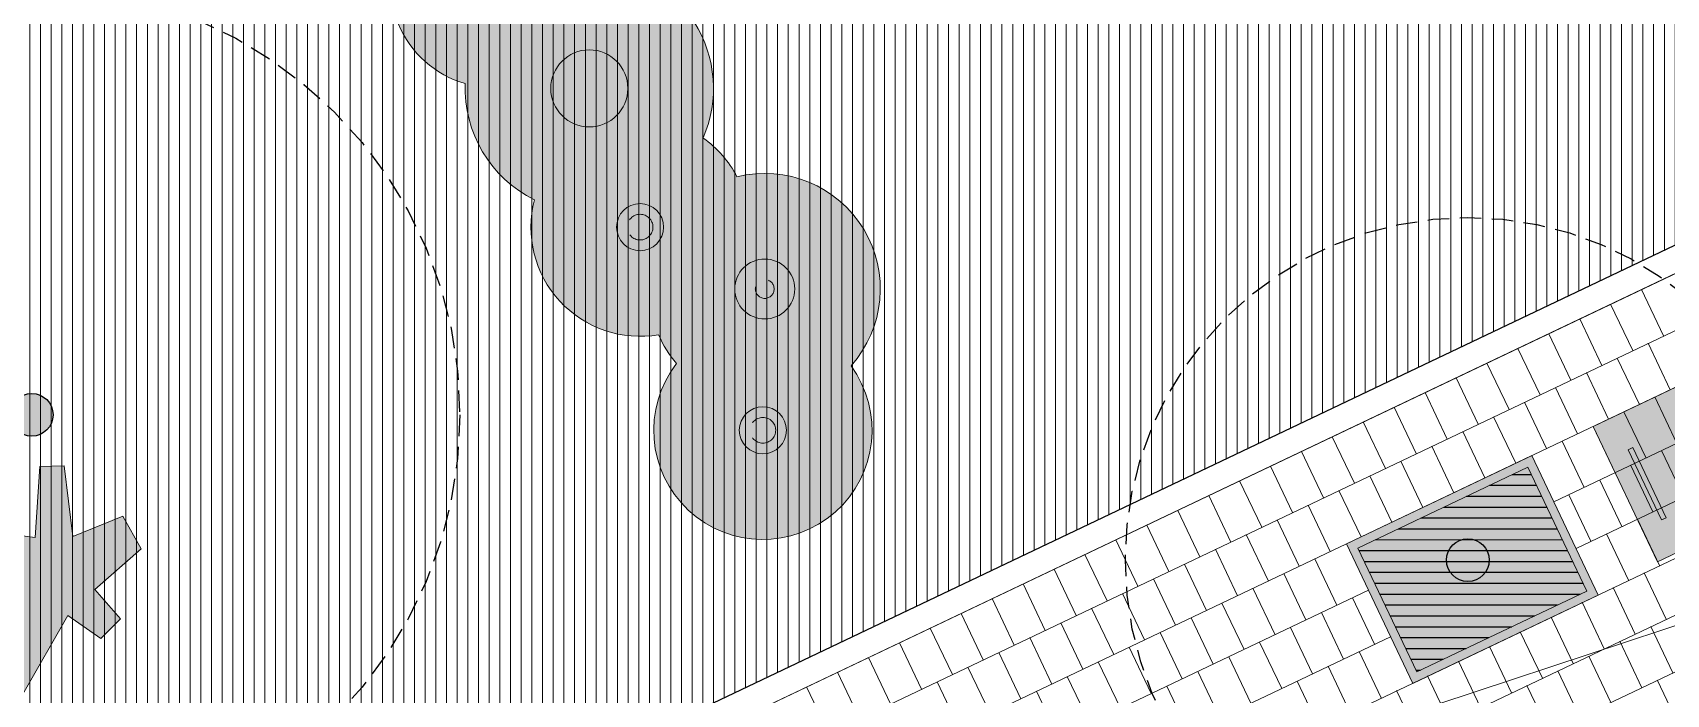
# Model space of a CAD drawing. Header units: metres. Extents: x 678805 to 1359287, y 2747329 to 5497370.
# Drawn here: x 679985.86 to 680004.94, y 2748697.48 to 2748705.21 of the extents above; entities that cross this region are included whole.
import ezdxf
from ezdxf.enums import TextEntityAlignment as Align

# ---------------------------------------------------------------- set-up
doc = ezdxf.new("R2010")
doc.units = ezdxf.units.M
doc.linetypes.add('XREF_MON_HSC_FURNITURE$0$DASHED2', pattern=[0.375, 0.25, -0.125])
doc.linetypes.add('XREF_MON_SFT_TREES$0$HIDDEN', pattern=[0.375, 0.25, -0.125])
for name, color, linetype in [('00_XREF_MON_HSC_PAVEMENT', 7, 'Continuous'), ('00_XREF_TWQ_BUILDINGS', 7, 'Continuous'), ('00_XREF_TWQ_SFT_TREES', 7, 'Continuous'), ('XREF_MON_GENERAL_LAYOUT$0$02-L-Edge Line Step -10cm', 6, 'Continuous'), ('XREF_MON_GENERAL_LAYOUT$0$02-L-Plan Change', 8, 'Continuous'), ('XREF_MON_HSC_PAVEMENT$0$03-TR-Tree Pit_Green', 74, 'Continuous'), ('XREF_MON_SFT_TREES$0$SL_TREE_CANOPY', 251, 'XREF_MON_SFT_TREES$0$HIDDEN'), ('XREF_MON_SFT_TREES$0$SL_TREE_TRUNK', 251, 'Continuous')]:
    doc.layers.add(name, color=color, linetype=linetype)
for name, color, linetype, true_color in [('02-L-Waterfeatures 01', 7, 'Continuous', 0x4da6ff), ('XREF_MON_HSC_PAVEMENT$0$03-TR-Tree Pit_White', 7, 'Continuous', 0xfcfcfc), ('XREF_MON_SFT_TREES$0$SL_TREE_ALBIZIA_LEBBECK', 7, 'Continuous', 0xa3a300), ('XREF_MON_SFT_TREES$0$SL_TREE_PROSOPIS_CINERARIA', 7, 'Continuous', 0x5f7f00)]:
    doc.layers.add(name, color=color, linetype=linetype, true_color=true_color)
for name, color, linetype, lineweight in [('XREF_MON_GENERAL_LAYOUT$0$02-L-Material Change', 251, 'Continuous', 5), ('XREF_MON_GENERAL_LAYOUT$0$04-BK-Tree Pit', 6, 'Continuous', 5), ('XREF_MON_HSC_FURNITURE$0$02-L-Furnitures  type 1', 8, 'Continuous', 13), ('XREF_MON_HSC_FURNITURE$0$02-L-Furnitures Paviments', 8, 'Continuous', 5), ('XREF_MON_HSC_FURNITURE$0$03-PG-CBIncluded', 8, 'Continuous', 5), ('XREF_MON_HSC_PAVEMENT$0$04-BK-Tree Pit', 6, 'Continuous', 5)]:
    doc.layers.add(name, color=color, linetype=linetype, lineweight=lineweight)
for name, color, linetype, lineweight, true_color in [('XREF_MON_HSC_PAVEMENT$0$02-L-Joints-Paviment_07_Precast Concrete Blocks 60X40', 7, 'Continuous', 5, 0x999999), ('XREF_MON_HSC_PAVEMENT$0$03-TR-Pavement_02_Sealed Gravel', 7, 'Continuous', 5, 0x38321e), ('XREF_MON_HSC_PAVEMENT$0$03-TR-Pavement_07_Precast Concrete Blocks 60X40', 7, 'Continuous', 5, 0x999999)]:
    doc.layers.add(name, color=color, linetype=linetype, lineweight=lineweight, true_color=true_color)
doc.layers.get('XREF_MON_SFT_TREES$0$SL_TREE_ALBIZIA_LEBBECK').off()
doc.layers.get('XREF_MON_SFT_TREES$0$SL_TREE_PROSOPIS_CINERARIA').off()
doc.styles.add('XREF_MON_GENERAL_LAYOUT$0$Standard', font='arial.ttf')

# ---------------------------------------------------------------- blocks, each defined once
blk = doc.blocks.new('XREF_MON_SFT_TREES$0$Prosopis_cineraria')
h = blk.add_hatch()
h.set_pattern_fill('ANSI31', color=256, scale=0.1)
edge = h.paths.add_edge_path()
edge.add_arc((0, 0), 4, 0, 360)
at = {"layer": 'XREF_MON_SFT_TREES$0$SL_TREE_TRUNK'}
h = blk.add_hatch(color=256, dxfattribs=at)
h.dxf.hatch_style = 1
edge = h.paths.add_edge_path()
edge.add_arc((0, 0), 0.25, 0, 360)
at = {"layer": 'XREF_MON_SFT_TREES$0$SL_TREE_CANOPY', "linetype": 'XREF_MON_SFT_TREES$0$HIDDEN'}
blk.add_circle((0, 0), 4, dxfattribs=at)
at = {"layer": 'XREF_MON_SFT_TREES$0$SL_TREE_TRUNK'}
blk.add_circle((0, 0), 0.25, dxfattribs=at)
blk = doc.blocks.new('XREF_MON_SFT_TREES$0$Albizia_lebbeck')
h = blk.add_hatch()
h.set_pattern_fill('ANSI31', color=256, scale=0.1)
edge = h.paths.add_edge_path()
edge.add_arc((0, 0), 5, -25.4481, 334.5519)
at = {"layer": 'XREF_MON_SFT_TREES$0$SL_TREE_TRUNK'}
h = blk.add_hatch(color=256, dxfattribs=at)
h.dxf.hatch_style = 1
edge = h.paths.add_edge_path()
edge.add_arc((0, 0), 0.25, 0, 360)
at = {"layer": 'XREF_MON_SFT_TREES$0$SL_TREE_CANOPY', "linetype": 'XREF_MON_SFT_TREES$0$HIDDEN'}
blk.add_circle((0, 0), 5, dxfattribs=at)
at = {"layer": 'XREF_MON_SFT_TREES$0$SL_TREE_TRUNK'}
blk.add_circle((0, 0), 0.25, dxfattribs=at)
blk = doc.blocks.new('XREF_MON_SFT_TREES')
at = {"layer": 'XREF_MON_SFT_TREES$0$SL_TREE_ALBIZIA_LEBBECK', "rotation": 25.44812939262281}
blk.add_blockref('XREF_MON_SFT_TREES$0$Albizia_lebbeck', (679985.847, 2748700.747), dxfattribs=at)
at = {"layer": 'XREF_MON_SFT_TREES$0$SL_TREE_PROSOPIS_CINERARIA', "rotation": 25.44812939262281}
blk.add_blockref('XREF_MON_SFT_TREES$0$Prosopis_cineraria', (680002.621, 2748699.05), dxfattribs=at)
blk = doc.blocks.new('XREF_MON_HSC_PAVEMENT$0$ALCORQUE RECTANGULAR')
at = {"layer": 'XREF_MON_HSC_PAVEMENT$0$03-TR-Tree Pit_Green', "ltscale": 0.3}
h = blk.add_hatch(dxfattribs=at)
h.set_pattern_fill('ANSI31', color=256, scale=0.04, angle=-45)
h.set_pattern_definition([(360, (-2068898.16958, 3428624.0145), (3e-17, 0.127), [])])
h.paths.add_polyline_path([(679903.391, 2748647.421), (679902.702, 2748648.869), (679904.689, 2748649.814), (679905.377, 2748648.367)])
at = {"layer": 'XREF_MON_HSC_PAVEMENT$0$03-TR-Tree Pit_White'}
h = blk.add_hatch(color=256, dxfattribs=at)
h.dxf.hatch_style = 1
h.paths.add_polyline_path([(679903.344, 2748647.288), (679902.569, 2748648.916), (679904.736, 2748649.947), (679905.511, 2748648.319)])
blk = doc.blocks.new('XREF_MON_HSC_PAVEMENT')
at = {"layer": 'XREF_MON_HSC_PAVEMENT$0$03-TR-Pavement_02_Sealed Gravel', "linetype": 'Continuous'}
h = blk.add_hatch(dxfattribs=at)
h.set_pattern_fill('ANSI31', color=256, scale=0.0393, angle=45)
h.set_pattern_definition([(90, (652974.11672, 2717198.73223), (-0.1247775, 0), [])])
h.paths.add_polyline_path([(679968.866, 2748742.603), (679983.868, 2748747.571), (679993.107, 2748719.677), (679978.111, 2748714.692)], flags=16)
h.paths.add_polyline_path([(679998.133, 2748710.307), (680003.902, 2748713.034), (680005.419, 2748708.439), (680000.185, 2748705.967)], flags=16)
h.paths.add_polyline_path([(679963.902, 2748747.461), (679988.621, 2748759.303), (680006.998, 2748703.659), (679982.255, 2748691.885)])
at = {"layer": 'XREF_MON_HSC_PAVEMENT$0$02-L-Joints-Paviment_07_Precast Concrete Blocks 60X40'}
for points in [[(680004.908, 2748701.668), (680004.65, 2748702.21)], [(680004.547, 2748701.496), (680004.289, 2748702.038)], [(680003.825, 2748701.152), (680003.567, 2748701.694)], [(680004.186, 2748701.324), (680003.928, 2748701.866)], [(680003.464, 2748700.98), (680003.206, 2748701.522)], [(680004.986, 2748701.04), (680004.728, 2748701.582)], [(680003.102, 2748700.808), (680002.844, 2748701.35)], [(680004.625, 2748700.869), (680004.367, 2748701.41)], [(680002.741, 2748700.636), (680002.483, 2748701.178)], [(680004.264, 2748700.697), (680004.006, 2748701.239)], [(680002.38, 2748700.464), (680002.122, 2748701.006)], [(680003.903, 2748700.525), (680003.645, 2748701.067)], [(680005.064, 2748700.413), (680004.806, 2748700.955)], [(680002.019, 2748700.293), (680001.761, 2748700.834)], [(680003.541, 2748700.353), (680003.284, 2748700.895)], [(680004.703, 2748700.241), (680004.445, 2748700.783)], [(680001.658, 2748700.121), (680001.4, 2748700.663)], [(680002.819, 2748700.009), (680002.561, 2748700.551)], [(680003.18, 2748700.181), (680002.922, 2748700.723)], [(680004.342, 2748700.069), (680004.084, 2748700.611)], [(680001.296, 2748699.949), (680001.038, 2748700.491)], [(680002.458, 2748699.837), (680002.2, 2748700.379)], [(680003.98, 2748699.898), (680003.723, 2748700.44)], [(680000.935, 2748699.777), (680000.677, 2748700.319)], [(680002.097, 2748699.665), (680001.839, 2748700.207)], [(680004.781, 2748699.614), (680004.523, 2748700.156)], [(680005.142, 2748699.786), (680004.884, 2748700.328)], [(680000.213, 2748699.433), (679999.955, 2748699.975)], [(680000.574, 2748699.605), (680000.316, 2748700.147)], [(680001.735, 2748699.494), (680001.478, 2748700.035)], [(680004.42, 2748699.442), (680004.162, 2748699.984)], [(679999.852, 2748699.261), (679999.594, 2748699.803)], [(680001.374, 2748699.322), (680001.116, 2748699.864)], [(680004.059, 2748699.27), (680003.801, 2748699.812)], [(679999.49, 2748699.089), (679999.233, 2748699.631)], [(680001.013, 2748699.15), (680000.755, 2748699.692)], [(679999.129, 2748698.918), (679998.871, 2748699.459)], [(680000.652, 2748698.978), (680000.394, 2748699.52)], [(680004.859, 2748698.987), (680004.601, 2748699.529)], [(679998.768, 2748698.746), (679998.51, 2748699.288)], [(680000.291, 2748698.806), (680000.033, 2748699.348)], [(680004.498, 2748698.815), (680004.24, 2748699.357)], [(679998.407, 2748698.574), (679998.149, 2748699.116)], [(679999.929, 2748698.634), (679999.672, 2748699.176)], [(680001.091, 2748698.523), (680000.833, 2748699.065)], [(679998.046, 2748698.402), (679997.788, 2748698.944)], [(679999.207, 2748698.29), (679998.949, 2748698.832)], [(679999.568, 2748698.462), (679999.31, 2748699.004)], [(680000.73, 2748698.351), (680000.472, 2748698.893)], [(680004.937, 2748698.359), (680004.679, 2748698.901)], [(679997.684, 2748698.23), (679997.427, 2748698.772)], [(679998.846, 2748698.119), (679998.588, 2748698.661)], [(680000.369, 2748698.179), (680000.111, 2748698.721)], [(680004.576, 2748698.187), (680004.318, 2748698.729)], [(679997.323, 2748698.058), (679997.065, 2748698.6)], [(679998.485, 2748697.947), (679998.227, 2748698.489)], [(680000.007, 2748698.007), (679999.749, 2748698.549)], [(680001.169, 2748697.895), (680000.911, 2748698.437)], [(680001.53, 2748698.067), (680001.272, 2748698.609)], [(680004.214, 2748698.015), (680003.957, 2748698.557)], [(679996.601, 2748697.714), (679996.343, 2748698.256)], [(679996.962, 2748697.886), (679996.704, 2748698.428)], [(679998.123, 2748697.775), (679997.866, 2748698.317)], [(679999.646, 2748697.835), (679999.388, 2748698.377)], [(680000.808, 2748697.723), (680000.55, 2748698.265)], [(680003.853, 2748697.843), (680003.595, 2748698.385)], [(680005.015, 2748697.732), (680004.757, 2748698.274)], [(679996.24, 2748697.543), (679995.982, 2748698.084)], [(679997.762, 2748697.603), (679997.504, 2748698.145)], [(679999.285, 2748697.663), (679999.027, 2748698.205)], [(680000.447, 2748697.551), (680000.189, 2748698.093)], [(680003.492, 2748697.672), (680003.234, 2748698.213)], [(680004.654, 2748697.56), (680004.396, 2748698.102)], [(679995.879, 2748697.371), (679995.621, 2748697.913)], [(679997.401, 2748697.431), (679997.143, 2748697.973)], [(679998.924, 2748697.491), (679998.666, 2748698.033)], [(680000.085, 2748697.379), (679999.828, 2748697.921)], [(680001.608, 2748697.44), (680001.35, 2748697.982)], [(680002.77, 2748697.328), (680002.512, 2748697.87)], [(680003.131, 2748697.5), (680002.873, 2748698.042)], [(680004.292, 2748697.388), (680004.034, 2748697.93)], [(679995.517, 2748697.199), (679995.259, 2748697.741)], [(679997.04, 2748697.259), (679996.782, 2748697.801)], [(679998.201, 2748697.148), (679997.943, 2748697.69)], [(679998.563, 2748697.32), (679998.305, 2748697.861)], [(679999.724, 2748697.208), (679999.466, 2748697.75)], [(680001.247, 2748697.268), (680000.989, 2748697.81)], [(680002.408, 2748697.156), (680002.151, 2748697.698)], [(680003.931, 2748697.216), (680003.673, 2748697.758)], [(679995.156, 2748697.027), (679994.898, 2748697.569)], [(679996.679, 2748697.087), (679996.421, 2748697.629)], [(679997.84, 2748696.976), (679997.582, 2748697.518)], [(679999.363, 2748697.036), (679999.105, 2748697.578)], [(680000.886, 2748697.096), (680000.628, 2748697.638)], [(680002.047, 2748696.984), (680001.789, 2748697.526)], [(680003.57, 2748697.044), (680003.312, 2748697.586)], [(680005.093, 2748697.104), (680004.835, 2748697.646)]]:
    blk.add_lwpolyline(points, dxfattribs=at)
at = {"layer": 'XREF_MON_HSC_PAVEMENT$0$03-TR-Pavement_07_Precast Concrete Blocks 60X40'}
for points in [[(680020.543, 2748709.772), (679976.839, 2748688.975)], [(680020.801, 2748709.23), (679963.793, 2748682.102)], [(680021.835, 2748707.064), (679976.924, 2748685.693)], [(680022.109, 2748706.531), (679937.293, 2748666.17)], [(680022.367, 2748705.989), (679997.069, 2748693.95)], [(680009.147, 2748703.02), (679987.832, 2748692.877)], [(680009.405, 2748702.478), (680003.627, 2748699.729)], [(680009.663, 2748701.936), (680003.885, 2748699.187)], [(680001.46, 2748698.698), (679988.09, 2748692.335)], [(680001.718, 2748698.156), (679988.348, 2748691.793)]]:
    blk.add_lwpolyline(points, dxfattribs=at)
at = {"layer": 'XREF_MON_HSC_PAVEMENT$0$04-BK-Tree Pit'}
blk.add_blockref('XREF_MON_HSC_PAVEMENT$0$ALCORQUE RECTANGULAR', (98.633, 50.323), dxfattribs=at)
blk = doc.blocks.new('XREF_MON_HSC_FURNITURE$0$Bicycle rack')
at = {"true_color": 0xfcfcfc}
h = blk.add_hatch(color=7, dxfattribs=at)
h.dxf.hatch_style = 1
h.paths.add_polyline_path([(3659.343, 29.621), (3659.343, 34.432), (3657.593, 34.432), (3657.593, 29.621)])
for points in [[(3659.343, 29.621), (3659.343, 34.432), (3657.593, 34.432), (3657.593, 29.621)], [(3658.014, 29.873), (3658.014, 29.932), (3658.921, 29.932), (3658.921, 29.873)]]:
    blk.add_lwpolyline(points, close=True)
blk = doc.blocks.new('XREF_MON_HSC_FURNITURE$0$Spherical concrete element 550')
at = {"true_color": 0xfcfcfc}
h = blk.add_hatch(color=7, dxfattribs=at)
h.dxf.hatch_style = 1
edge = h.paths.add_edge_path()
edge.add_arc((0, 0), 0.275, 0, 360)
blk.add_circle((0, 0), 0.275)
at = {"color": 253, "linetype": 'XREF_MON_HSC_FURNITURE$0$DASHED2', "ltscale": 1.5}
blk.add_circle((0, 0), 0.15, dxfattribs=at)
blk = doc.blocks.new('XREF_MON_HSC_FURNITURE$0$Spherical concrete element 700')
at = {"true_color": 0xfcfcfc}
h = blk.add_hatch(color=7, dxfattribs=at)
h.dxf.hatch_style = 1
edge = h.paths.add_edge_path()
edge.add_arc((0, 0), 0.35, 0, 360)
blk.add_circle((0, 0), 0.35)
at = {"color": 253, "linetype": 'XREF_MON_HSC_FURNITURE$0$DASHED2', "ltscale": 1.5}
blk.add_circle((0, 0), 0.11, dxfattribs=at)
blk = doc.blocks.new('XREF_MON_HSC_FURNITURE$0$Spherical concrete element 900 - half sphere')
at = {"true_color": 0xfcfcfc}
h = blk.add_hatch(color=7, dxfattribs=at)
h.dxf.hatch_style = 1
edge = h.paths.add_edge_path()
edge.add_arc((0, 0), 0.45, 65.7857, 425.7857)
blk.add_circle((0, 0), 0.45)
blk = doc.blocks.new('XREF_MON_HSC_FURNITURE$0$Star shaped bench - BIG')
at = {"true_color": 0xfcfcfc}
h = blk.add_hatch(color=7, dxfattribs=at)
h.dxf.hatch_style = 1
h.paths.add_polyline_path([(0, 0), (-0.301, 0.319), (0.105, 0.91), (-0.271, 1.171), (-0.108, 1.45), (0.335, 1.283), (0.614, 2.306), (0.96, 2.257), (0.992, 1.162), (2.065, 1.033), (2.059, 0.633), (0.929, 0.497), (1.082, -0.318), (0.81, -0.398), (0.508, 0.377)])
blk.add_lwpolyline([(0, 0), (-0.301, 0.319), (0.105, 0.91), (-0.271, 1.171), (-0.108, 1.45), (0.335, 1.283), (0.614, 2.306), (0.96, 2.257), (0.992, 1.162), (2.065, 1.033), (2.059, 0.633), (0.929, 0.497), (1.082, -0.318), (0.81, -0.398), (0.508, 0.377)], close=True)
blk = doc.blocks.new('XREF_MON_HSC_FURNITURE$0$RAI_A_HL')
at = {"true_color": 0xfcfcfc}
h = blk.add_hatch(color=7, dxfattribs=at)
h.dxf.hatch_style = 1
h.paths.add_polyline_path([(2094.887, 181.547), (2094.776, 181.785), (2092.625, 180.778), (2092.736, 180.541)])
h.paths.add_polyline_path([(2094.154, 181.374, -1), (2094.174, 181.333, -1)], flags=16)
h.paths.add_polyline_path([(2094.156, 181.372, -1), (2094.173, 181.335, -1)], flags=0)
h.paths.add_polyline_path([(2093.902, 181.205, -1), (2093.882, 181.247, -1)], flags=16)
h.paths.add_polyline_path([(2094.426, 181.502, -1), (2094.446, 181.46, -1)], flags=16)
h.paths.add_polyline_path([(2093.63, 181.078, -1), (2093.61, 181.12, -1)], flags=16)
h.paths.add_polyline_path([(2094.699, 181.629, -1), (2094.718, 181.587, -1)], flags=16)
h.paths.add_polyline_path([(2093.358, 180.951, -1), (2093.338, 180.993, -1)], flags=16)
h.paths.add_polyline_path([(2093.086, 180.824, -1), (2093.066, 180.865, -1)], flags=16)
h.paths.add_polyline_path([(2092.813, 180.696, -1), (2092.794, 180.738, -1)], flags=16)
h = blk.add_hatch(color=7, dxfattribs=at)
h.dxf.hatch_style = 1
h.paths.add_polyline_path([(2094.742, 181.148), (2094.631, 181.385), (2092.48, 180.379), (2092.591, 180.141)])
h.paths.add_polyline_path([(2094.01, 180.975, -1), (2094.029, 180.933, -1)], flags=16)
h.paths.add_polyline_path([(2094.011, 180.972, -1), (2094.028, 180.936, -1)], flags=0)
h.paths.add_polyline_path([(2093.757, 180.806, -1), (2093.737, 180.848, -1)], flags=16)
h.paths.add_polyline_path([(2094.282, 181.102, -1), (2094.301, 181.061, -1)], flags=16)
h.paths.add_polyline_path([(2093.485, 180.679, -1), (2093.465, 180.721, -1)], flags=16)
h.paths.add_polyline_path([(2094.554, 181.23, -1), (2094.573, 181.188, -1)], flags=16)
h.paths.add_polyline_path([(2093.213, 180.552, -1), (2093.193, 180.593, -1)], flags=16)
h.paths.add_polyline_path([(2092.941, 180.424, -1), (2092.921, 180.466, -1)], flags=16)
h.paths.add_polyline_path([(2092.669, 180.297, -1), (2092.649, 180.339, -1)], flags=16)
h = blk.add_hatch(color=7, dxfattribs=at)
h.dxf.hatch_style = 1
h.paths.add_polyline_path([(2096.085, 181.113), (2095.974, 181.35), (2093.823, 180.344), (2093.934, 180.106)])
h.paths.add_polyline_path([(2095.352, 180.94, -1), (2095.372, 180.898, -1)], flags=16)
h.paths.add_polyline_path([(2095.354, 180.937, -1), (2095.371, 180.901, -1)], flags=0)
h.paths.add_polyline_path([(2095.1, 180.771, -1), (2095.08, 180.813, -1)], flags=16)
h.paths.add_polyline_path([(2095.624, 181.067, -1), (2095.644, 181.026, -1)], flags=16)
h.paths.add_polyline_path([(2094.828, 180.644, -1), (2094.808, 180.686, -1)], flags=16)
h.paths.add_polyline_path([(2095.897, 181.195, -1), (2095.916, 181.153, -1)], flags=16)
h.paths.add_polyline_path([(2094.556, 180.517, -1), (2094.536, 180.558, -1)], flags=16)
h.paths.add_polyline_path([(2094.284, 180.389, -1), (2094.264, 180.431, -1)], flags=16)
h.paths.add_polyline_path([(2094.011, 180.262, -1), (2093.992, 180.304, -1)], flags=16)
h = blk.add_hatch(color=7, dxfattribs=at)
h.dxf.hatch_style = 1
h.paths.add_polyline_path([(2094.87, 180.876), (2094.758, 181.113), (2092.607, 180.107), (2092.718, 179.869)])
h.paths.add_polyline_path([(2094.137, 180.703, -1), (2094.156, 180.661, -1)], flags=16)
h.paths.add_polyline_path([(2094.138, 180.7, -1), (2094.155, 180.664, -1)], flags=0)
h.paths.add_polyline_path([(2093.884, 180.534, -1), (2093.865, 180.576, -1)], flags=16)
h.paths.add_polyline_path([(2094.409, 180.83, -1), (2094.428, 180.789, -1)], flags=16)
h.paths.add_polyline_path([(2093.612, 180.407, -1), (2093.593, 180.448, -1)], flags=16)
h.paths.add_polyline_path([(2094.681, 180.958, -1), (2094.7, 180.916, -1)], flags=16)
h.paths.add_polyline_path([(2093.34, 180.28, -1), (2093.321, 180.321, -1)], flags=16)
h.paths.add_polyline_path([(2093.068, 180.152, -1), (2093.048, 180.194, -1)], flags=16)
h.paths.add_polyline_path([(2092.796, 180.025, -1), (2092.776, 180.067, -1)], flags=16)
for points in [[(2094.887, 181.547), (2094.776, 181.785), (2092.625, 180.778), (2092.736, 180.541), (2094.887, 181.547)], [(2094.742, 181.148), (2094.631, 181.385), (2092.48, 180.379), (2092.591, 180.141), (2094.742, 181.148)], [(2096.085, 181.113), (2095.974, 181.35), (2093.823, 180.344), (2093.934, 180.106), (2096.085, 181.113)], [(2094.87, 180.876), (2094.758, 181.113), (2092.607, 180.107), (2092.718, 179.869), (2094.87, 180.876)]]:
    blk.add_lwpolyline(points, close=True)
for centre, radius in [((2094.436, 181.481), 0.023), ((2094.708, 181.608), 0.023), ((2094.164, 181.354), 0.023), ((2094.164, 181.354), 0.02), ((2093.62, 181.099), 0.023), ((2093.892, 181.226), 0.023), ((2094.291, 181.082), 0.023), ((2094.563, 181.209), 0.023), ((2095.906, 181.174), 0.023), ((2093.348, 180.972), 0.023), ((2094.019, 180.954), 0.023), ((2094.019, 180.954), 0.02), ((2094.691, 180.937), 0.023), ((2095.362, 180.919), 0.023), ((2095.362, 180.919), 0.02), ((2095.634, 181.046), 0.023), ((2092.804, 180.717), 0.023), ((2093.076, 180.845), 0.023), ((2093.475, 180.7), 0.023), ((2093.747, 180.827), 0.023), ((2094.147, 180.682), 0.023), ((2094.147, 180.682), 0.02), ((2094.419, 180.809), 0.023), ((2095.09, 180.792), 0.023), ((2093.203, 180.572), 0.023), ((2093.874, 180.555), 0.023), ((2094.546, 180.537), 0.023), ((2094.818, 180.665), 0.023), ((2092.659, 180.318), 0.023), ((2092.931, 180.445), 0.023), ((2093.33, 180.3), 0.023), ((2093.602, 180.428), 0.023), ((2094.274, 180.41), 0.023), ((2093.058, 180.173), 0.023), ((2094.002, 180.283), 0.023), ((2092.786, 180.046), 0.023)]:
    blk.add_circle(centre, radius)
blk = doc.blocks.new('XREF_MON_HSC_FURNITURE$0$RAI_A')
at = {"rotation": 174.9313728525879}
blk.add_blockref('XREF_MON_HSC_FURNITURE$0$RAI_A_HL', (2102.872, -5.018), dxfattribs=at)
blk = doc.blocks.new('XREF_MON_HSC_FURNITURE')
at = {"layer": 'XREF_MON_HSC_FURNITURE$0$02-L-Furnitures Paviments', "true_color": 0x636466}
h = blk.add_hatch(dxfattribs=at)
h.set_pattern_fill('CROSS', color=251, scale=0.5)
h.set_pattern_definition([(0, (0, 0), (0.125, 0.125), [0.0625, -0.1875]), (90, (0.03125, -0.03125), (-0.125, 0.125), [0.0625, -0.1875])])
h.paths.add_polyline_path([(679994.084, 2748703.527, 0.119377), (679993.69, 2748703.979, 0.527882), (679992.417, 2748706.007, 0.097287), (679992.239, 2748706.434, 0.68641), (679991.045, 2748708.862, 0.270825), (679990.13, 2748709.656, 0.425861), (679988.673, 2748710.777, 0.071952), (679988.482, 2748711.063, 2.231271), (679986.492, 2748710.747, 0.564188), (679987.67, 2748709.064, 0.283339), (679988.73, 2748708.248, 0.317632), (679989.73, 2748707.29, 0.186408), (679990.191, 2748706.352, 0.483185), (679990.912, 2748704.615, 0.29631), (679991.719, 2748703.257, 0.544524), (679993.17, 2748701.682, 0.073686), (679993.378, 2748701.345, 2.001545), (679995.417, 2748701.318, 0.737576)])
at = {"layer": 'XREF_MON_HSC_FURNITURE$0$02-L-Furnitures Paviments'}
for centre, radius, start, end in [((679991.24, 2748705.769), 1.2, 150.945, 254.1016), ((679992.36, 2748704.558), 1.45, 336.4661, 87.7811), ((679992.36, 2748704.558), 1.45, 177.7305, 243.7508), ((679992.953, 2748702.938), 1.275, 27.4932, 54.7234), ((679994.409, 2748702.216), 1.35, 318.2806, 103.927), ((679992.953, 2748702.938), 1.275, 165.4934, 279.7708), ((679994.409, 2748702.216), 1.35, 203.337, 220.194), ((679994.387, 2748700.566), 1.275, 142.332, 36.1426)]:
    blk.add_arc(centre, radius, start, end, dxfattribs=at)
at = {"layer": 'XREF_MON_HSC_FURNITURE$0$02-L-Furnitures  type 1'}
blk.add_blockref('XREF_MON_HSC_FURNITURE$0$Spherical concrete element 900 - half sphere', (679992.36, 2748704.558), dxfattribs=at)
for name, p, rotation in [('XREF_MON_HSC_FURNITURE$0$Spherical concrete element 550', (679992.953, 2748702.938), 65.78571433897882), ('XREF_MON_HSC_FURNITURE$0$Spherical concrete element 700', (679994.409, 2748702.216), 161.5755975746268), ('XREF_MON_HSC_FURNITURE$0$Spherical concrete element 550', (679994.387, 2748700.566), 65.78571433897882)]:
    blk.add_blockref(name, p, dxfattribs=dict(at, rotation=rotation))
at = {"layer": 'XREF_MON_HSC_FURNITURE$0$03-PG-CBIncluded'}
for name, p, rotation in [('XREF_MON_HSC_FURNITURE$0$RAI_A', (679994.851, 2748707.459), 313.6613978580953), ('XREF_MON_HSC_FURNITURE$0$Bicycle rack', (678405.698, 2751990.599), 295.4480512316449), ('XREF_MON_HSC_FURNITURE$0$Star shaped bench - BIG', (679986.912, 2748699.564, -0.023), 165.5856624026197)]:
    blk.add_blockref(name, p, dxfattribs=dict(at, rotation=rotation))
blk = doc.blocks.new('XREF_MON_GENERAL_LAYOUT$0$ALCORQUE RECTANGULAR')
blk.add_lwpolyline([(679903.391, 2748647.421), (679902.702, 2748648.868), (679904.689, 2748649.814), (679905.378, 2748648.366)], close=True)
at = {"layer": 'XREF_MON_GENERAL_LAYOUT$0$02-L-Material Change'}
blk.add_lwpolyline([(679903.344, 2748647.288), (679902.569, 2748648.916), (679904.736, 2748649.947), (679905.511, 2748648.319)], close=True, dxfattribs=at)
blk = doc.blocks.new('XREF_MON_GENERAL_LAYOUT')
at = {"layer": 'XREF_MON_GENERAL_LAYOUT$0$02-L-Edge Line Step -10cm'}
blk.add_line((680006.998, 2748703.659), (679982.255, 2748691.885), dxfattribs=at)
at = {"layer": 'XREF_MON_GENERAL_LAYOUT$0$02-L-Material Change', "ltscale": 0.3}
blk.add_lwpolyline([(679963.716, 2748747.705), (679982.259, 2748691.554), (680007.184, 2748703.415), (679988.617, 2748759.633)], close=True, dxfattribs=at)
at = {"layer": 'XREF_MON_GENERAL_LAYOUT$0$02-L-Plan Change', "lineweight": 0, "ltscale": 0.2}
blk.add_line((680023.169, 2748704.272), (679975.566, 2748688.551), dxfattribs=at)
at = {"layer": 'XREF_MON_GENERAL_LAYOUT$0$04-BK-Tree Pit'}
blk.add_blockref('XREF_MON_GENERAL_LAYOUT$0$ALCORQUE RECTANGULAR', (98.633, 50.323), dxfattribs=at)
at = {"style": 'XREF_MON_GENERAL_LAYOUT$0$Standard'}
for tag, rotation, p in [('604,00', 330.2643, (679905.77, 2748776.558)), ('603,00', 330.2643, (679901.861, 2748753.477)), ('600,00', 133.826, (679944.597, 2748745.153)), ('602,00', 330.2643, (679883.319, 2748738.727)), ('601,00', 117.8906, (679920.972, 2748732.87)), ('601,00', 330.2643, (679864.777, 2748723.976)), ('600,00', 40.8833, (679777.405, 2748705.444, 1.17)), ('602,00', 330.2643, (679941.275, 2748705.483)), ('601,00', 40.8833, (679701.798, 2748703.889, 1.17)), ('598,00', 62.091, (679810.267, 2748702.619)), ('600,00', 330.2643, (679877.781, 2748691.131)), ('600,00', 19.5511, (679920.444, 2748685.496)), ('601,00', 330.2643, (679934.813, 2748683.804)), ('599,00', 330.2643, (679854.567, 2748679.061)), ('600,00', 88.3928, (679743.913, 2748675.572)), ('599,00', 20.6086, (679924.26, 2748675.216)), ('601,00', 88.3928, (679728.035, 2748671.318, -2)), ('602,00', 88.3928, (679711.826, 2748665.966, -1)), ('603,00', 88.3928, (679695.615, 2748660.611)), ('599,00', 40.8833, (679788.807, 2748655.829, 1.17)), ('601,00', 40.8833, (679627.612, 2748644.603, 1.17)), ('603,00', 41.7058, (679702.499, 2748628.484, 1.17)), ('600,00', 40.8833, (679645.925, 2748597.926, 1.17)), ('599,00', 34.2277, (679673.574, 2748555.136, 5.34))]:
    blk.add_attdef(tag, text='', height=1, rotation=rotation, dxfattribs=at).set_placement(p, align=Align.MIDDLE)
at = {"ltscale": 0.3, "style": 'XREF_MON_GENERAL_LAYOUT$0$Standard'}
for tag, rotation, p in [('603,50', 330.2643, (679911.501, 2748760.57)), ('602,50', 330.2643, (679892.865, 2748745.846)), ('600,50', 133.826, (679933.048, 2748738.729)), ('601,50', 330.2643, (679873.581, 2748731.671)), ('601,50', 101.2857, (679909.522, 2748726.945)), ('602,50', 330.2643, (679948.625, 2748713.86)), ('600,50', 39.606, (679743.243, 2748706.971)), ('600,50', 330.2643, (679880.266, 2748702.726)), ('600,50', 17.3537, (679917.615, 2748690.554)), ('599,50', 330.2643, (679867.197, 2748684.716)), ('599,50', 18.8944, (679921.71, 2748680.578)), ('599,50', 39.606, (679778.991, 2748677.241)), ('600,50', 88.3928, (679735.925, 2748673.586)), ('601,50', 88.3928, (679719.906, 2748668.581)), ('602,50', 88.3928, (679703.474, 2748663.452)), ('598,50', 330.2643, (679861.765, 2748662.397)), ('601,50', 39.606, (679610.513, 2748662.061)), ('600,00', 41.7058, (679752.308, 2748637.685)), ('601,00', 41.7058, (679736.044, 2748634.538)), ('599,00', 35.0835, (679763.043, 2748634.415, 1.17)), ('602,00', 41.7058, (679720.174, 2748633.096, 1.17)), ('600,00', 35.0835, (679747.063, 2748629.903, 1.17)), ('601,00', 35.0835, (679731.246, 2748625.239, 1.17)), ('600,50', 39.606, (679636.92, 2748621.339)), ('602,00', 35.0835, (679715.4, 2748620.639, 1.17)), ('599,50', 28.7604, (679659.482, 2748574.323))]:
    blk.add_attdef(tag, text='', height=1, rotation=rotation, dxfattribs=at).set_placement(p, align=Align.MIDDLE)

msp = doc.modelspace()

# ---------------------------------------------------------------- block references
at = {"layer": '00_XREF_MON_HSC_PAVEMENT'}
msp.add_blockref('XREF_MON_HSC_PAVEMENT', (0, 0), dxfattribs=at)
at = {"layer": '00_XREF_TWQ_BUILDINGS'}
msp.add_blockref('XREF_MON_HSC_FURNITURE', (0, 0), dxfattribs=at)
at = {"layer": '00_XREF_TWQ_SFT_TREES'}
msp.add_blockref('XREF_MON_SFT_TREES', (0, 0), dxfattribs=at)
at = {"layer": '02-L-Waterfeatures 01', "color": 18, "true_color": 0x000000}
msp.add_blockref('XREF_MON_GENERAL_LAYOUT', (0, 0), dxfattribs=at)

doc.saveas('drawing.dxf')
